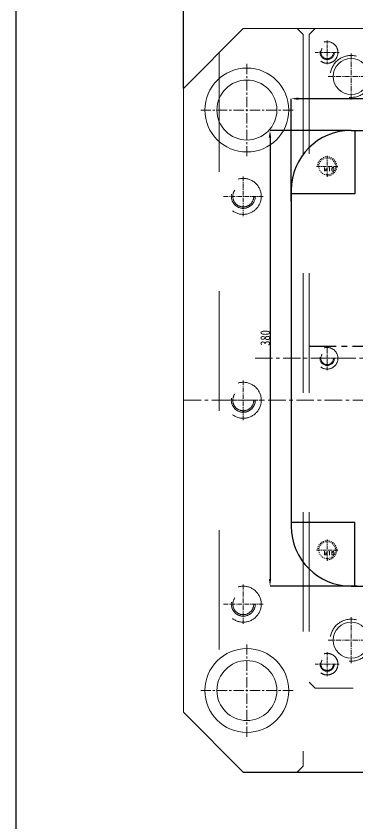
# Model space of a CAD drawing. Header units: millimetres. Extents: x 1572 to 4063, y -10865 to -3081.
# Drawn here: x 2151 to 2436, y -4107 to -3433 of the extents above; entities that cross this region are included whole.
import ezdxf

# ---------------------------------------------------------------- set-up
doc = ezdxf.new("R2010")
doc.units = ezdxf.units.MM
doc.header["$LTSCALE"] = 16.335
doc.header["$PDMODE"] = 3
doc.header["$PDSIZE"] = 0.3125
doc.linetypes.add('CENTER', pattern=[0.6, 0.375, -0.075, 0.075, -0.075])
doc.linetypes.add('HIDDEN', pattern=[0.2, 0.1, -0.1])
doc.layers.get('0').update_dxf_attribs({"linetype": 'CONTINUOUS'})
doc.layers.get('Defpoints').update_dxf_attribs({"linetype": 'CONTINUOUS'})
for name, color, linetype, lineweight in [('center', 1, 'CENTER', 9), ('moldbase', 7, 'CONTINUOUS', 20), ('screw', 33, 'CONTINUOUS', 13)]:
    doc.layers.add(name, color=color, linetype=linetype, lineweight=lineweight)
doc.styles.get("Standard").update_dxf_attribs({"font": 'txt', "width": 0.8})
doc.styles.add('TXT', font='txt.shx', dxfattribs={"bigfont": 'gbcbig.shx'})
doc.dimstyles.new('ISO-25', dxfattribs={"dimtxt": 8, "dimasz": 6, "dimexe": 0, "dimexo": 0, "dimgap": 0, "dimtad": 1, "dimdsep": 46, "dimtxsty": 'Standard', "dimcen": 0, "dimclrd": 4, "dimclre": 4, "dimclrt": 6, "dimazin": 0, "dimtfac": 1, "dimtofl": 0, "dimtmove": 0, "dimatfit": 3, "dimfxl": 0, "dimarcsym": 0})

# ---------------------------------------------------------------- blocks, each defined once
blk = doc.blocks.new('*D401')
at = {"color": 4, "lineweight": -2, "transparency": 16777216}
for p, q in [((2290.71, -3493.57), (2290.71, -3416.09)), ((2934.71, -3416.09), (2296.71, -3416.09)), ((2940.71, -3493.57), (2940.71, -3416.09))]:
    blk.add_line(p, q, dxfattribs=at)
at = {"color": 4, "transparency": 16777216}
for points in [[(2296.71, -3415.09), (2296.71, -3417.09), (2290.71, -3416.09)], [(2934.71, -3415.09), (2934.71, -3417.09), (2940.71, -3416.09)]]:
    blk.add_solid(points, dxfattribs=at)
at = {"layer": 'Defpoints', "color": 0, "transparency": 16777216}
for p in [(2290.71, -3416.09), (2290.71, -3493.57), (2940.71, -3493.57)]:
    blk.add_point(p, dxfattribs=at)
at = {"color": 6, "transparency": 16777216, "insert": (2621.06, -3412.09), "char_height": 8, "attachment_point": 5}
blk.add_mtext('650', dxfattribs=at)
blk = doc.blocks.new('*D389')
at = {"color": 4, "lineweight": -2, "transparency": 16777216}
for p, q in [((2380.71, -3587.57), (2380.71, -3502.13)), ((2844.71, -3502.13), (2386.71, -3502.13)), ((2850.71, -3581.57), (2850.71, -3502.13))]:
    blk.add_line(p, q, dxfattribs=at)
at = {"color": 4, "transparency": 16777216}
for points in [[(2386.71, -3501.13), (2386.71, -3503.13), (2380.71, -3502.13)], [(2844.71, -3501.13), (2844.71, -3503.13), (2850.71, -3502.13)]]:
    blk.add_solid(points, dxfattribs=at)
at = {"layer": 'Defpoints', "color": 0, "transparency": 16777216}
for p in [(2380.71, -3502.13), (2850.71, -3581.57), (2380.71, -3587.57)]:
    blk.add_point(p, dxfattribs=at)
at = {"color": 6, "transparency": 16777216, "insert": (2563.63, -3498.13), "char_height": 8, "attachment_point": 5}
blk.add_mtext('470', dxfattribs=at)
blk = doc.blocks.new('*D390')
at = {"color": 4, "lineweight": -2, "transparency": 16777216}
for p, q in [((2430.71, -3528.57), (2363.01, -3528.57)), ((2363.01, -3534.57), (2363.01, -3902.57)), ((2435.71, -3908.57), (2363.01, -3908.57))]:
    blk.add_line(p, q, dxfattribs=at)
at = {"color": 4, "transparency": 16777216}
for points in [[(2362.01, -3534.57), (2364.01, -3534.57), (2363.01, -3528.57)], [(2362.01, -3902.57), (2364.01, -3902.57), (2363.01, -3908.57)]]:
    blk.add_solid(points, dxfattribs=at)
at = {"layer": 'Defpoints', "color": 0, "transparency": 16777216}
for p in [(2430.71, -3528.57), (2363.01, -3908.57), (2435.71, -3908.57)]:
    blk.add_point(p, dxfattribs=at)
at = {"color": 6, "transparency": 16777216, "insert": (2359.01, -3701.6), "char_height": 8, "attachment_point": 5, "rotation": 90}
blk.add_mtext('380', dxfattribs=at)
blk = doc.blocks.new('screw_m16_g')
at = {"layer": 'screw', "color": 1, "linetype": 'CENTER', "ltscale": 0.497582}
for p, q in [((0, -8.8), (0, 8.8)), ((-8.8, 0), (8.8, 0))]:
    blk.add_line(p, q, dxfattribs=at)
at = {"layer": 'screw', "color": 33, "linetype": 'HIDDEN', "ltscale": 0.497582}
blk.add_circle((0, 0), 7, dxfattribs=at)
at = {"layer": 'screw', "color": 92, "linetype": 'HIDDEN', "ltscale": 0.497582}
blk.add_arc((0, 0), 8, 270, 180, dxfattribs=at)
at = {"layer": 'screw', "color": 6, "style": 'TXT'}
blk.add_text('M16', height=3.2, dxfattribs=at).set_placement((-2.72, -4))
blk = doc.blocks.new('123')
at = {"layer": 'moldbase', "color": 1, "linetype": 'CENTER', "ltscale": 0.36}
for p, q in [((-196.1, -3458.67), (-196.1, -3478.47)), ((213.9, -3458.67), (213.9, -3478.47)), ((-186.2, -3468.57), (-206, -3468.57)), ((204, -3468.57), (223.8, -3468.57)), ((-196.1, -3733.47), (-196.1, -3713.67)), ((213.9, -3733.47), (213.9, -3713.67)), ((-206, -3723.57), (-186.2, -3723.57)), ((204, -3723.57), (223.8, -3723.57)), ((-196.1, -3988.47), (-196.1, -3968.67)), ((213.9, -3988.47), (213.9, -3968.67)), ((-186.2, -3978.57), (-206, -3978.57)), ((204, -3978.57), (223.8, -3978.57))]:
    blk.add_line(p, q, dxfattribs=at)
at = {"layer": 'moldbase', "color": 1, "linetype": 'CENTER', "ltscale": 0.7}
for p, q in [((-176.1, -3469.32), (-176.1, -3507.82)), ((193.9, -3469.32), (193.9, -3507.82)), ((-156.85, -3488.57), (-195.35, -3488.57)), ((174.65, -3488.57), (213.15, -3488.57)), ((-176.1, -3977.82), (-176.1, -3939.32)), ((193.9, -3977.82), (193.9, -3939.32)), ((-156.85, -3958.57), (-195.35, -3958.57)), ((174.65, -3958.57), (213.15, -3958.57))]:
    blk.add_line(p, q, dxfattribs=at)
at = {"layer": 'moldbase', "color": 8, "linetype": 'HIDDEN', "ltscale": 12.192}
for centre, radius in [((-196.1, -3468.57), 9), ((213.9, -3468.57), 9), ((-196.1, -3468.57), 6), ((-196.1, -3468.57), 5.25), ((213.9, -3468.57), 6), ((213.9, -3468.57), 5.25), ((-196.1, -3723.57), 9), ((213.9, -3723.57), 9), ((-196.1, -3723.57), 6), ((-196.1, -3723.57), 5.25), ((213.9, -3723.57), 6), ((213.9, -3723.57), 5.25), ((-196.1, -3978.57), 9), ((-196.1, -3978.57), 6), ((213.9, -3978.57), 9), ((213.9, -3978.57), 6), ((-196.1, -3978.57), 5.25), ((213.9, -3978.57), 5.25)]:
    blk.add_circle(centre, radius, dxfattribs=at)
at = {"layer": 'moldbase', "color": 8, "linetype": 'HIDDEN', "ltscale": 17.78}
for centre in [(-176.1, -3488.57), (193.9, -3488.57), (-176.1, -3958.57), (193.9, -3958.57)]:
    blk.add_circle(centre, 17.5, dxfattribs=at)
at = {"layer": 'moldbase'}
for centre in [(-176.1, -3488.57), (193.9, -3488.57), (-176.1, -3958.57), (193.9, -3958.57)]:
    blk.add_circle(centre, 15, dxfattribs=at)

msp = doc.modelspace()

# ---------------------------------------------------------------- linework, layer by layer
for p, q in [((2430.706, -3528.566), (2800.706, -3528.566)), ((2433.706, -3528.566), (2433.706, -3581.566)), ((2380.706, -3578.566), (2380.706, -3858.566)), ((2433.706, -3581.566), (2380.706, -3581.566)), ((2433.706, -3855.566), (2380.706, -3855.566)), ((2433.706, -3908.566), (2433.706, -3855.566)), ((2430.706, -3908.566), (2800.706, -3908.566)), ((2340.706, -4063.566), (2459.706, -4063.566))]:
    msp.add_line(p, q)
at = {"color": 1, "linetype": 'CENTER', "ltscale": 3.708617}
msp.add_line((2395.545, -3708.566), (2835.867, -3708.566), dxfattribs=at)
msp.add_lwpolyline([(2151.146, -3377.37), (3923.734, -3377.37), (3923.734, -4706.337), (2151.146, -4706.337)], close=True)
for centre, start, end in [((2430.706, -3578.566), 90, 180), ((2430.706, -3858.566), 180, 270)]:
    msp.add_arc(centre, 50, start, end)
at = {"layer": 'center', "color": 1, "linetype": 'CENTER', "ltscale": 2.363514}
msp.add_line((2350.706, -3718.566), (2880.706, -3718.566), dxfattribs=at)
at = {"layer": 'moldbase'}
for p, q in [((2290.706, -3493.566), (2340.706, -3443.566)), ((2890.706, -3443.566), (2340.706, -3443.566)), ((2290.706, -3493.566), (2290.706, -4013.566)), ((2340.706, -4063.566), (2290.706, -4013.566))]:
    msp.add_line(p, q, dxfattribs=at)
at = {"layer": 'moldbase', "color": 8, "linetype": 'HIDDEN', "ltscale": 7.62}
for p, q in [((2385.706, -3443.566), (2390.706, -3448.566)), ((2400.706, -3443.566), (2395.706, -3448.566)), ((2395.706, -3988.566), (2400.706, -3993.566)), ((2390.706, -4058.566), (2385.706, -4063.566))]:
    msp.add_line(p, q, dxfattribs=at)
at = {"layer": 'moldbase', "color": 8, "linetype": 'HIDDEN', "ltscale": 60.96}
for p, q in [((2390.706, -3448.566), (2390.706, -4058.566)), ((2395.706, -3448.566), (2395.706, -3988.566)), ((2320.706, -3463.566), (2320.706, -4043.566)), ((2830.706, -3993.566), (2400.706, -3993.566))]:
    msp.add_line(p, q, dxfattribs=at)
at = {"layer": 'moldbase', "color": 1, "linetype": 'CENTER', "ltscale": 1.4}
for p, q in [((2343.706, -3473.066), (2343.706, -3550.066)), ((2382.206, -3511.566), (2305.206, -3511.566)), ((2343.706, -4034.066), (2343.706, -3957.066)), ((2382.206, -3995.566), (2305.206, -3995.566))]:
    msp.add_line(p, q, dxfattribs=at)
at = {"layer": 'moldbase', "color": 1, "linetype": 'CENTER', "ltscale": 0.6}
for p, q in [((2340.706, -3567.066), (2340.706, -3600.066)), ((2357.206, -3583.566), (2324.206, -3583.566)), ((2340.706, -3770.066), (2340.706, -3737.066)), ((2324.206, -3753.566), (2357.206, -3753.566)), ((2340.706, -3940.066), (2340.706, -3907.066)), ((2357.206, -3923.566), (2324.206, -3923.566))]:
    msp.add_line(p, q, dxfattribs=at)
at = {"layer": 'moldbase', "color": 1, "linetype": 'CENTER', "ltscale": 2.4}
msp.add_line((2940.706, -3753.566), (2290.706, -3753.566), dxfattribs=at)
at = {"layer": 'moldbase'}
for centre, radius in [((2343.706, -3511.566), 35), ((2343.706, -3511.566), 25), ((2343.706, -3995.566), 35), ((2343.706, -3995.566), 25)]:
    msp.add_circle(centre, radius, dxfattribs=at)
at = {"layer": 'moldbase', "color": 8, "linetype": 'HIDDEN', "ltscale": 20.32}
for centre, radius in [((2340.706, -3583.566), 15), ((2340.706, -3583.566), 10), ((2340.706, -3583.566), 8.75), ((2340.706, -3753.566), 15), ((2340.706, -3753.566), 10), ((2340.706, -3753.566), 8.75), ((2340.706, -3923.566), 15), ((2340.706, -3923.566), 10), ((2340.706, -3923.566), 8.75)]:
    msp.add_circle(centre, radius, dxfattribs=at)

# ---------------------------------------------------------------- block references
msp.add_blockref('123', (2606.81, 5))
at = {"layer": 'screw'}
for p in [(2410.706, -3558.566), (2410.706, -3878.566)]:
    msp.add_blockref('screw_m16_g', p, dxfattribs=at)

# ---------------------------------------------------------------- dimensions: what is measured, and where the dimension line sits
for base, p1, p2, picture, middle in [((2290.706, -3416.09), (2940.706, -3493.566), (2290.706, -3493.566), '*D401', (2621.061, -3416.09)), ((2380.706, -3502.126), (2850.706, -3581.566), (2380.706, -3587.572), '*D389', (2563.631, -3502.126))]:
    dim = msp.add_linear_dim(base=base, p1=p1, p2=p2, dimstyle='ISO-25')
    dim.commit()
    dim.dimension.update_dxf_attribs({"geometry": picture, "text_midpoint": middle, "dimtype": 160})
dim = msp.add_linear_dim(base=(2363.007, -3908.566), p1=(2430.706, -3528.566), p2=(2435.706, -3908.566), angle=90, dimstyle='ISO-25')
dim.commit()
dim.dimension.update_dxf_attribs({"geometry": '*D390', "text_midpoint": (2363.007, -3701.602), "dimtype": 160})

doc.saveas('drawing.dxf')
